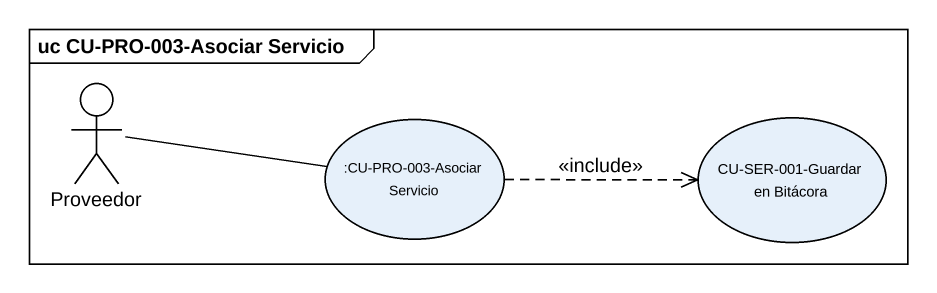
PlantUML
@startuml
mainframe uc CU-PRO-003-Asociar Servicio
actor Proveedor
usecase ":CU-PRO-003-Asociar Servicio" as CU_PRO_003_Asociar_Servicio
usecase "CU-SER-001-Guardar en Bitácora" as CU_SER_001_Guardar_en
Proveedor -right- CU_PRO_003_Asociar_Servicio
CU_PRO_003_Asociar_Servicio .right.> CU_SER_001_Guardar_en : <<include>>
@enduml
